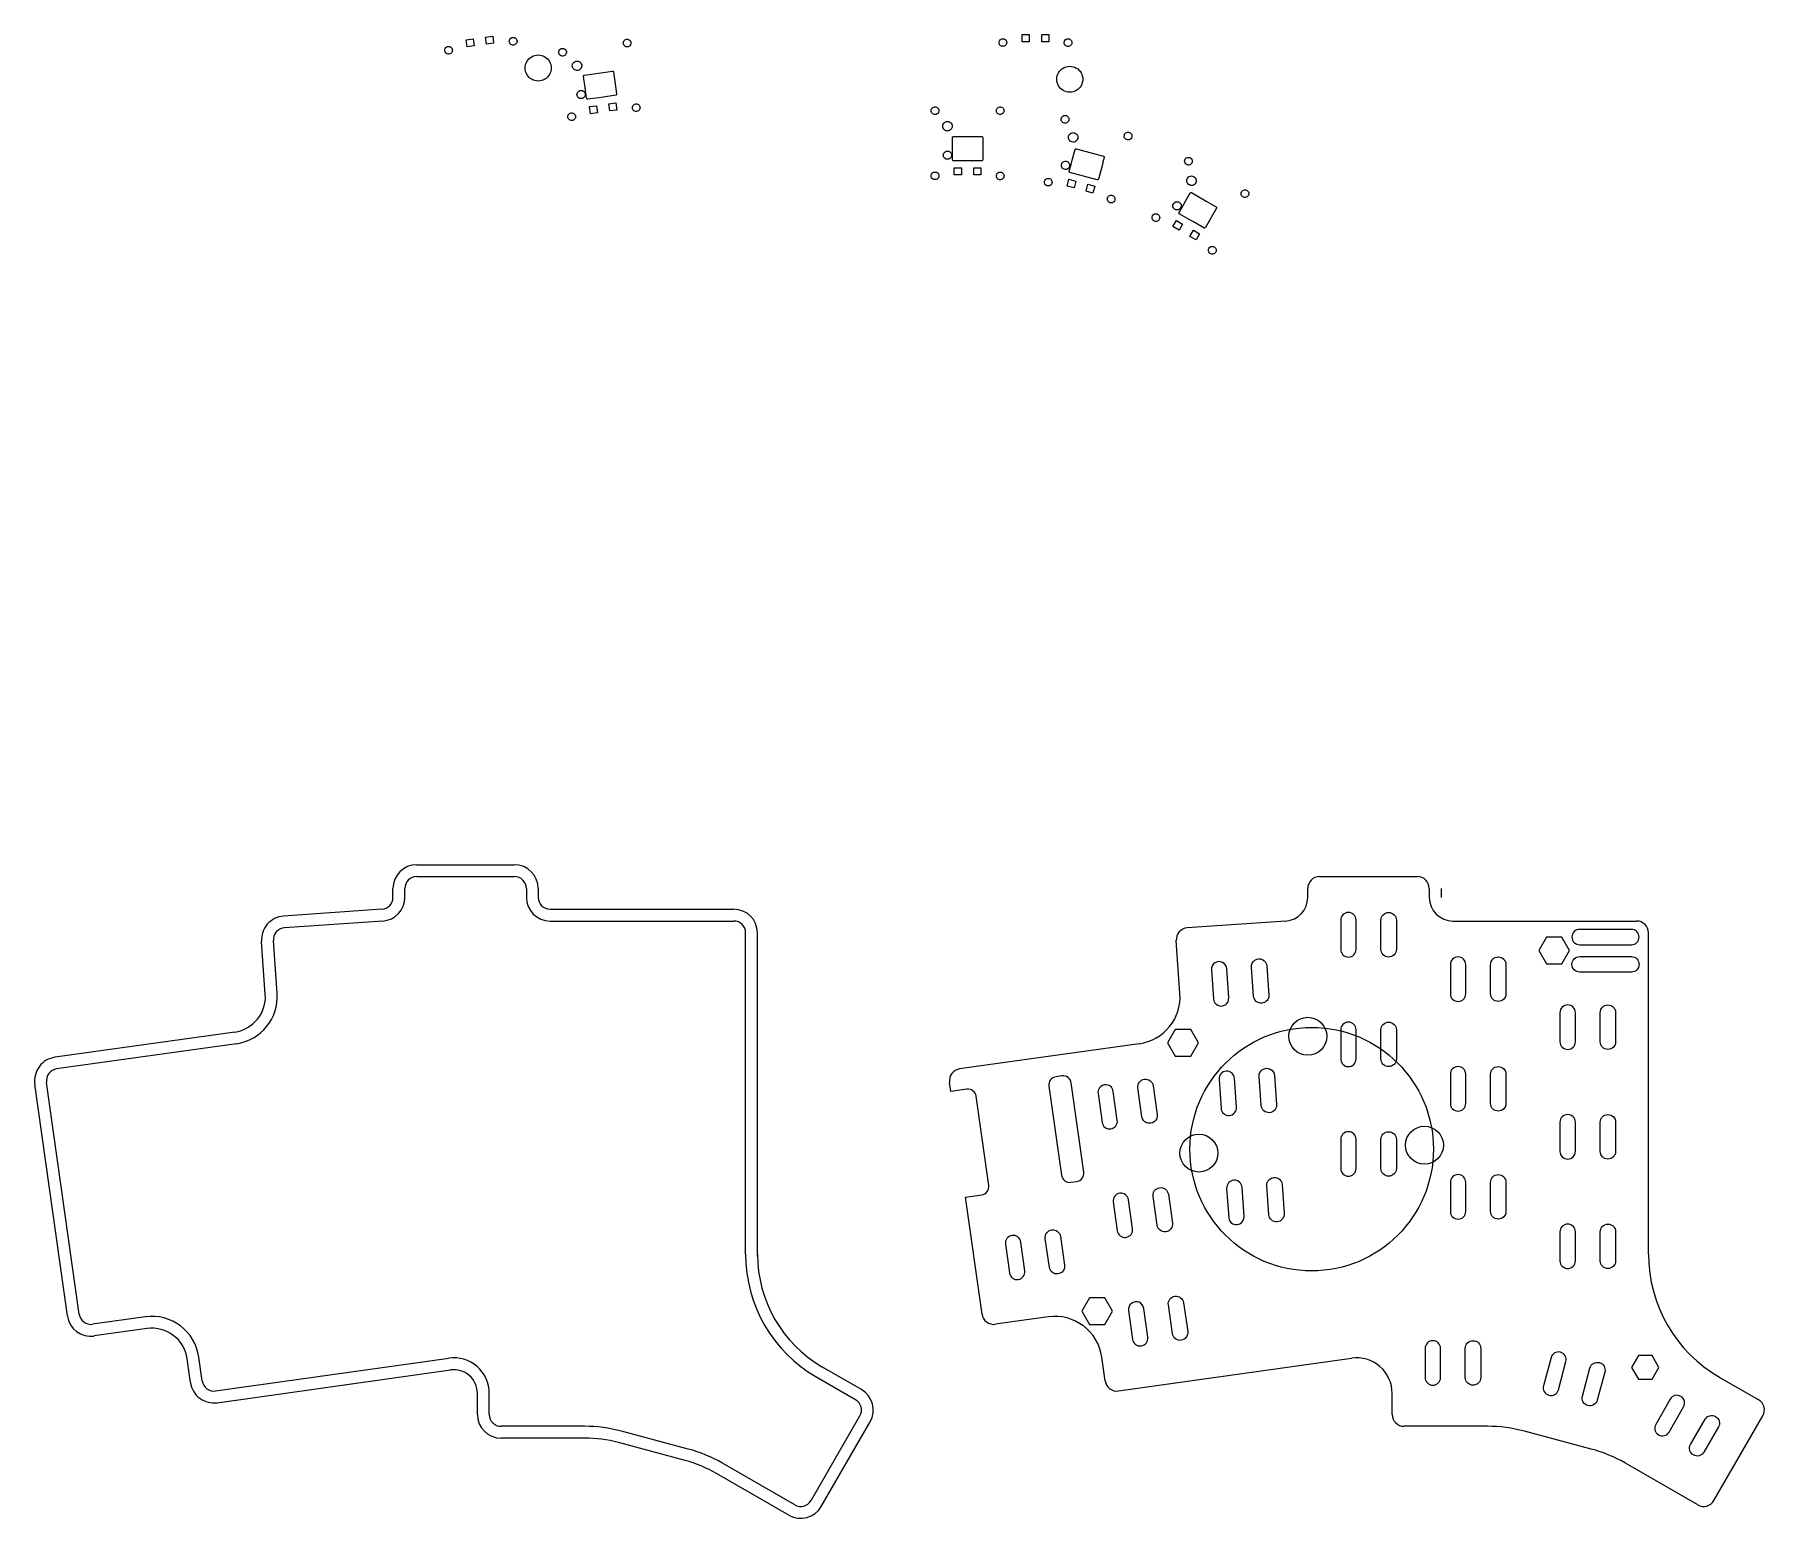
# Model space of a CAD drawing. Header units: inches. Extents: x 8 to 357, y -3 to 972.
# Drawn here: x 10.7 to 302.6, y -2.8 to 247.6 of the extents above; entities that cross this region are included whole.
import ezdxf

# ---------------------------------------------------------------- set-up
doc = ezdxf.new("R2010")
doc.units = ezdxf.units.IN
doc.header["$MEASUREMENT"] = 0
doc.layers.get('0').update_dxf_attribs({"color": 1})
for name, color, linetype in [('BLACK', 7, 'Continuous'), ('OUTLINE_CASE', 5, 'Continuous'), ('OUTLINE_CURVED', 6, 'Continuous')]:
    doc.layers.add(name, color=color, linetype=linetype)

# ---------------------------------------------------------------- blocks, each defined once
blk = doc.blocks.new('switch')
for points in [[(79.21, 28.25), (79.21, 23.34, 1), (81.81, 23.34), (81.81, 28.25, 1)], [(88.6, 28.25), (88.6, 23.34, -1), (86, 23.34), (86, 28.25, -1)]]:
    blk.add_lwpolyline(points, format="xyb", close=True)

msp = doc.modelspace()

# ---------------------------------------------------------------- linework, layer by layer
at = {"layer": 'BLACK', "linetype": 'Continuous'}
for p, q in [((79.94, 245.11), (80, 245.25)), ((80, 245.25), (80.09, 245.38)), ((80.09, 245.38), (80.21, 245.48)), ((80.21, 245.48), (80.35, 245.55)), ((80.35, 245.55), (80.5, 245.59)), ((80.5, 245.59), (80.65, 245.59)), ((80.65, 245.59), (80.8, 245.55)), ((80.8, 245.55), (80.94, 245.48)), ((80.94, 245.48), (81.06, 245.37)), ((81.06, 245.37), (81.15, 245.25)), ((81.15, 245.25), (81.2, 245.1)), ((83.55, 246.72), (84.74, 246.88)), ((83.72, 245.53), (83.55, 246.72)), ((84.91, 245.69), (83.72, 245.53)), ((84.74, 246.88), (84.91, 245.69)), ((86.82, 247.17), (88.01, 247.34)), ((86.98, 245.99), (86.82, 247.17)), ((88.17, 246.15), (86.98, 245.99)), ((88.01, 247.34), (88.17, 246.15)), ((90.82, 246.47), (90.84, 246.62)), ((90.83, 246.31), (90.82, 246.47)), ((90.89, 246.17), (90.83, 246.31)), ((90.84, 246.62), (90.89, 246.77)), ((90.89, 246.77), (90.98, 246.9)), ((90.97, 246.04), (90.89, 246.17)), ((91.09, 245.93), (90.97, 246.04)), ((90.98, 246.9), (91.1, 247)), ((91.23, 245.86), (91.09, 245.93)), ((91.1, 247), (91.24, 247.07)), ((91.38, 245.82), (91.23, 245.86)), ((91.24, 247.07), (91.39, 247.11)), ((91.53, 245.82), (91.38, 245.82)), ((91.39, 247.11), (91.55, 247.11)), ((91.69, 245.85), (91.53, 245.82)), ((91.55, 247.11), (91.7, 247.07)), ((91.83, 245.92), (91.69, 245.85)), ((91.7, 247.07), (91.84, 247)), ((91.94, 246.02), (91.83, 245.92)), ((91.84, 247), (91.95, 246.89)), ((92.04, 246.15), (91.94, 246.02)), ((91.95, 246.89), (92.04, 246.76)), ((92.04, 246.76), (92.1, 246.62)), ((92.09, 246.29), (92.04, 246.15)), ((92.12, 246.45), (92.09, 246.29)), ((92.1, 246.62), (92.12, 246.46)), ((92.12, 246.46), (92.12, 246.45)), ((99.44, 245.14), (99.58, 245.21)), ((99.58, 245.21), (99.73, 245.25)), ((99.73, 245.25), (99.89, 245.25)), ((99.89, 245.25), (100.04, 245.21)), ((100.04, 245.21), (100.18, 245.14)), ((110.05, 246.16), (110.07, 246.31)), ((110.06, 246), (110.05, 246.16)), ((110.12, 245.85), (110.06, 246)), ((110.07, 246.31), (110.12, 246.46)), ((110.12, 246.46), (110.21, 246.58)), ((110.21, 245.72), (110.12, 245.85)), ((110.21, 246.58), (110.33, 246.69)), ((110.32, 245.62), (110.21, 245.72)), ((110.46, 245.54), (110.32, 245.62)), ((110.33, 246.69), (110.47, 246.76)), ((110.61, 245.5), (110.46, 245.54)), ((110.47, 246.76), (110.62, 246.79)), ((110.77, 245.5), (110.61, 245.5)), ((110.62, 246.79), (110.78, 246.79)), ((110.92, 245.54), (110.77, 245.5)), ((110.78, 246.79), (110.93, 246.76)), ((111.06, 245.61), (110.92, 245.54)), ((110.93, 246.76), (111.07, 246.68)), ((111.18, 245.71), (111.06, 245.61)), ((111.07, 246.68), (111.19, 246.58)), ((111.27, 245.84), (111.18, 245.71)), ((111.19, 246.58), (111.27, 246.45)), ((111.27, 246.45), (111.33, 246.3)), ((111.33, 245.98), (111.27, 245.84)), ((111.33, 246.3), (111.35, 246.15)), ((111.35, 246.14), (111.33, 245.98)), ((111.35, 246.15), (111.35, 246.14)), ((173.46, 246.25), (173.48, 246.4)), ((173.47, 246.09), (173.46, 246.25)), ((173.53, 245.95), (173.47, 246.09)), ((173.48, 246.4), (173.53, 246.55)), ((173.53, 246.55), (173.62, 246.68)), ((173.61, 245.82), (173.53, 245.95)), ((173.73, 245.71), (173.61, 245.82)), ((173.62, 246.68), (173.74, 246.78)), ((173.87, 245.64), (173.73, 245.71)), ((173.74, 246.78), (173.88, 246.85)), ((174.02, 245.6), (173.87, 245.64)), ((173.88, 246.85), (174.03, 246.89)), ((174.17, 245.6), (174.02, 245.6)), ((174.03, 246.89), (174.19, 246.89)), ((174.33, 245.63), (174.17, 245.6)), ((174.19, 246.89), (174.34, 246.85)), ((174.47, 245.7), (174.33, 245.63)), ((174.34, 246.85), (174.48, 246.78)), ((174.59, 245.8), (174.47, 245.7)), ((174.48, 246.78), (174.59, 246.67)), ((174.59, 246.67), (174.68, 246.54)), ((174.68, 245.93), (174.59, 245.8)), ((174.68, 246.54), (174.74, 246.4)), ((174.73, 246.07), (174.68, 245.93)), ((174.76, 246.23), (174.73, 246.07)), ((174.74, 246.4), (174.76, 246.24)), ((174.76, 246.24), (174.76, 246.23)), ((177.36, 246.38), (177.36, 247.58)), ((177.36, 247.58), (178.56, 247.58)), ((178.56, 246.38), (177.36, 246.38)), ((178.56, 247.58), (178.56, 246.38)), ((180.66, 246.38), (180.66, 247.58)), ((180.66, 247.58), (181.86, 247.58)), ((181.86, 246.38), (180.66, 246.38)), ((181.86, 247.58), (181.86, 246.38)), ((184.46, 246.24), (184.48, 246.39)), ((184.47, 246.08), (184.46, 246.24)), ((184.53, 245.94), (184.47, 246.08)), ((184.48, 246.39), (184.53, 246.54)), ((184.53, 246.54), (184.62, 246.67)), ((184.61, 245.81), (184.53, 245.94)), ((184.73, 245.7), (184.61, 245.81)), ((184.62, 246.67), (184.74, 246.77)), ((184.87, 245.63), (184.73, 245.7)), ((184.74, 246.77), (184.88, 246.84)), ((185.02, 245.59), (184.87, 245.63)), ((184.88, 246.84), (185.03, 246.88)), ((185.17, 245.58), (185.02, 245.59)), ((185.03, 246.88), (185.19, 246.88)), ((185.33, 245.62), (185.17, 245.58)), ((185.19, 246.88), (185.34, 246.84)), ((185.47, 245.69), (185.33, 245.62)), ((185.34, 246.84), (185.48, 246.76)), ((185.59, 245.79), (185.47, 245.69)), ((185.48, 246.76), (185.59, 246.66)), ((185.59, 246.66), (185.68, 246.53)), ((185.68, 245.92), (185.59, 245.79)), ((185.68, 246.53), (185.74, 246.39)), ((185.73, 246.06), (185.68, 245.92)), ((185.76, 246.22), (185.73, 246.06)), ((185.74, 246.39), (185.76, 246.23)), ((185.76, 246.23), (185.76, 246.22)), ((79.92, 244.95), (79.94, 245.11)), ((79.94, 244.8), (79.92, 244.95)), ((79.99, 244.65), (79.94, 244.8)), ((80.08, 244.52), (79.99, 244.65)), ((80.2, 244.41), (80.08, 244.52)), ((80.33, 244.34), (80.2, 244.41)), ((80.48, 244.3), (80.33, 244.34)), ((80.64, 244.3), (80.48, 244.3)), ((80.79, 244.33), (80.64, 244.3)), ((80.93, 244.4), (80.79, 244.33)), ((81.05, 244.5), (80.93, 244.4)), ((81.14, 244.63), (81.05, 244.5)), ((81.2, 244.78), (81.14, 244.63)), ((81.2, 245.1), (81.22, 244.94)), ((81.22, 244.93), (81.2, 244.78)), ((81.22, 244.94), (81.22, 244.93)), ((93.51, 242.22), (93.56, 242.51)), ((93.56, 242.51), (93.66, 242.78)), ((93.66, 242.78), (93.78, 243.04)), ((93.78, 243.04), (93.94, 243.28)), ((93.94, 243.28), (94.13, 243.49)), ((94.13, 243.49), (94.35, 243.68)), ((94.35, 243.68), (94.59, 243.84)), ((94.59, 243.84), (94.85, 243.97)), ((94.85, 243.97), (95.12, 244.06)), ((95.12, 244.06), (95.4, 244.12)), ((95.4, 244.12), (95.69, 244.14)), ((95.69, 244.14), (95.97, 244.12)), ((95.97, 244.12), (96.26, 244.06)), ((96.26, 244.06), (96.53, 243.97)), ((96.53, 243.97), (96.79, 243.84)), ((96.79, 243.84), (97.03, 243.68)), ((97.03, 243.68), (97.24, 243.49)), ((97.24, 243.49), (97.43, 243.28)), ((97.43, 243.28), (97.59, 243.04)), ((97.59, 243.04), (97.72, 242.78)), ((97.72, 242.78), (97.81, 242.51)), ((97.81, 242.51), (97.87, 242.22)), ((99.16, 244.61), (99.18, 244.77)), ((99.17, 244.46), (99.16, 244.61)), ((99.23, 244.31), (99.17, 244.46)), ((99.18, 244.77), (99.23, 244.91)), ((99.23, 244.91), (99.32, 245.04)), ((99.31, 244.18), (99.23, 244.31)), ((99.43, 244.08), (99.31, 244.18)), ((99.32, 245.04), (99.44, 245.14)), ((99.57, 244), (99.43, 244.08)), ((99.72, 243.96), (99.57, 244)), ((99.87, 243.96), (99.72, 243.96)), ((100.03, 243.99), (99.87, 243.96)), ((100.17, 244.06), (100.03, 243.99)), ((100.28, 244.17), (100.17, 244.06)), ((100.18, 245.14), (100.29, 245.04)), ((100.38, 244.29), (100.28, 244.17)), ((100.29, 245.04), (100.38, 244.91)), ((100.38, 244.91), (100.44, 244.76)), ((100.43, 244.44), (100.38, 244.29)), ((100.46, 244.59), (100.43, 244.44)), ((100.44, 244.76), (100.46, 244.61)), ((100.46, 244.61), (100.46, 244.59)), ((101.45, 242.33), (101.47, 242.51)), ((101.46, 242.16), (101.45, 242.33)), ((101.47, 242.51), (101.53, 242.68)), ((101.53, 242.68), (101.63, 242.83)), ((101.63, 242.83), (101.75, 242.95)), ((101.75, 242.95), (101.91, 243.05)), ((101.91, 243.05), (102.08, 243.1)), ((102.08, 243.1), (102.25, 243.12)), ((102.25, 243.12), (102.43, 243.1)), ((102.43, 243.1), (102.6, 243.04)), ((102.6, 243.04), (102.75, 242.95)), ((102.75, 242.95), (102.87, 242.82)), ((102.87, 242.82), (102.97, 242.67)), ((102.97, 242.67), (103.03, 242.5)), ((103.05, 242.3), (103.02, 242.12)), ((103.03, 242.5), (103.05, 242.32)), ((103.05, 242.32), (103.05, 242.3)), ((93.49, 241.94), (93.51, 242.22)), ((93.51, 241.65), (93.49, 241.94)), ((93.56, 241.37), (93.51, 241.65)), ((93.66, 241.1), (93.56, 241.37)), ((93.78, 240.84), (93.66, 241.1)), ((93.94, 240.6), (93.78, 240.84)), ((94.13, 240.38), (93.94, 240.6)), ((94.35, 240.19), (94.13, 240.38)), ((94.59, 240.03), (94.35, 240.19)), ((94.85, 239.91), (94.59, 240.03)), ((95.12, 239.81), (94.85, 239.91)), ((95.4, 239.76), (95.12, 239.81)), ((95.69, 239.74), (95.4, 239.76)), ((95.97, 239.76), (95.69, 239.74)), ((96.26, 239.81), (95.97, 239.76)), ((96.53, 239.91), (96.26, 239.81)), ((96.79, 240.03), (96.53, 239.91)), ((97.03, 240.19), (96.79, 240.03)), ((97.24, 240.38), (97.03, 240.19)), ((97.43, 240.6), (97.24, 240.38)), ((97.59, 240.84), (97.43, 240.6)), ((97.72, 241.1), (97.59, 240.84)), ((97.81, 241.37), (97.72, 241.1)), ((97.87, 241.65), (97.81, 241.37)), ((97.87, 242.22), (97.89, 241.94)), ((97.89, 241.94), (97.87, 241.65)), ((101.52, 241.99), (101.46, 242.16)), ((101.61, 241.84), (101.52, 241.99)), ((101.74, 241.71), (101.61, 241.84)), ((101.89, 241.61), (101.74, 241.71)), ((102.05, 241.55), (101.89, 241.61)), ((102.23, 241.52), (102.05, 241.55)), ((102.41, 241.54), (102.23, 241.52)), ((102.58, 241.59), (102.41, 241.54)), ((102.73, 241.69), (102.58, 241.59)), ((102.86, 241.81), (102.73, 241.69)), ((102.96, 241.96), (102.86, 241.81)), ((103.02, 242.12), (102.96, 241.96)), ((103.35, 240.57), (103.36, 240.63)), ((103.47, 239.73), (103.35, 240.57)), ((103.36, 240.63), (103.38, 240.68)), ((103.38, 240.68), (103.41, 240.71)), ((103.41, 240.71), (103.42, 240.72)), ((103.42, 240.72), (103.48, 240.74)), ((103.57, 239.04), (103.47, 239.73)), ((103.47, 239.73), (103.47, 239.73)), ((103.48, 240.74), (108.23, 241.41)), ((108.23, 241.41), (108.29, 241.41)), ((108.29, 241.41), (108.34, 241.38)), ((108.34, 241.38), (108.38, 241.34)), ((108.38, 241.34), (108.4, 241.28)), ((108.4, 241.28), (108.4, 241.27)), ((108.4, 241.27), (108.4, 241.27)), ((108.4, 241.27), (108.58, 240.03)), ((108.58, 240.03), (108.8, 238.47)), ((183.19, 240.04), (183.21, 240.32)), ((183.21, 239.75), (183.19, 240.04)), ((183.21, 240.32), (183.26, 240.61)), ((183.26, 239.47), (183.21, 239.75)), ((183.26, 240.61), (183.36, 240.88)), ((183.36, 239.2), (183.26, 239.47)), ((183.36, 240.88), (183.48, 241.14)), ((183.48, 241.14), (183.64, 241.38)), ((183.64, 241.38), (183.83, 241.59)), ((183.83, 241.59), (184.05, 241.78)), ((184.05, 241.78), (184.29, 241.94)), ((184.29, 241.94), (184.55, 242.07)), ((184.55, 242.07), (184.82, 242.16)), ((184.82, 242.16), (185.1, 242.22)), ((185.1, 242.22), (185.39, 242.24)), ((185.39, 242.24), (185.68, 242.22)), ((185.68, 242.22), (185.96, 242.16)), ((185.96, 242.16), (186.23, 242.07)), ((186.23, 242.07), (186.49, 241.94)), ((186.49, 241.94), (186.73, 241.78)), ((186.73, 241.78), (186.94, 241.59)), ((186.94, 241.59), (187.13, 241.38)), ((187.13, 241.38), (187.29, 241.14)), ((187.29, 241.14), (187.42, 240.88)), ((187.42, 240.88), (187.51, 240.61)), ((187.51, 239.47), (187.42, 239.2)), ((187.51, 240.61), (187.57, 240.32)), ((187.57, 239.75), (187.51, 239.47)), ((187.57, 240.32), (187.59, 240.04)), ((187.59, 240.04), (187.57, 239.75)), ((102.23, 237.48), (102.25, 237.64)), ((102.25, 237.31), (102.23, 237.48)), ((102.25, 237.64), (102.31, 237.8)), ((102.31, 237.15), (102.25, 237.31)), ((102.31, 237.8), (102.41, 237.94)), ((102.4, 237.01), (102.31, 237.15)), ((102.52, 236.9), (102.4, 237.01)), ((102.41, 237.94), (102.54, 238.05)), ((102.67, 236.82), (102.52, 236.9)), ((102.54, 238.05), (102.69, 238.13)), ((102.83, 236.78), (102.67, 236.82)), ((102.69, 238.13), (102.85, 238.17)), ((103, 236.77), (102.83, 236.78)), ((102.85, 238.17), (103.02, 238.17)), ((103.17, 236.81), (103, 236.77)), ((103.02, 238.17), (103.18, 238.12)), ((103.32, 236.89), (103.17, 236.81)), ((103.18, 238.12), (103.33, 238.05)), ((103.44, 237), (103.32, 236.89)), ((103.33, 238.05), (103.45, 237.93)), ((103.54, 237.13), (103.44, 237)), ((103.45, 237.93), (103.55, 237.8)), ((103.61, 237.29), (103.54, 237.13)), ((103.55, 237.8), (103.61, 237.64)), ((103.87, 236.89), (103.57, 239.04)), ((103.61, 237.64), (103.63, 237.47)), ((103.63, 237.46), (103.61, 237.29)), ((103.63, 237.47), (103.63, 237.46)), ((103.88, 236.8), (103.87, 236.89)), ((103.9, 236.74), (103.88, 236.8)), ((103.94, 236.7), (103.9, 236.74)), ((103.99, 236.67), (103.94, 236.7)), ((104.05, 236.67), (103.99, 236.67)), ((105.93, 236.93), (104.05, 236.67)), ((106.69, 237.04), (105.93, 236.93)), ((105.93, 236.93), (105.93, 236.93)), ((108.81, 237.34), (106.69, 237.04)), ((108.8, 238.47), (108.93, 237.51)), ((108.86, 237.36), (108.81, 237.34)), ((108.9, 237.4), (108.86, 237.36)), ((108.93, 237.45), (108.9, 237.4)), ((108.9, 237.4), (108.9, 237.4)), ((108.93, 237.51), (108.93, 237.45)), ((183.48, 238.94), (183.36, 239.2)), ((183.64, 238.7), (183.48, 238.94)), ((183.83, 238.48), (183.64, 238.7)), ((184.05, 238.29), (183.83, 238.48)), ((184.29, 238.13), (184.05, 238.29)), ((184.55, 238.01), (184.29, 238.13)), ((184.82, 237.91), (184.55, 238.01)), ((185.1, 237.86), (184.82, 237.91)), ((185.39, 237.84), (185.1, 237.86)), ((185.68, 237.86), (185.39, 237.84)), ((185.96, 237.91), (185.68, 237.86)), ((186.23, 238.01), (185.96, 237.91)), ((186.49, 238.13), (186.23, 238.01)), ((186.73, 238.29), (186.49, 238.13)), ((186.94, 238.48), (186.73, 238.29)), ((187.13, 238.7), (186.94, 238.48)), ((187.29, 238.94), (187.13, 238.7)), ((187.42, 239.2), (187.29, 238.94)), ((100.69, 233.73), (100.71, 233.89)), ((100.7, 233.58), (100.69, 233.73)), ((100.76, 233.43), (100.7, 233.58)), ((100.71, 233.89), (100.76, 234.03)), ((100.76, 234.03), (100.85, 234.16)), ((100.85, 234.16), (100.97, 234.26)), ((100.97, 234.26), (101.11, 234.33)), ((101.11, 234.33), (101.26, 234.37)), ((101.26, 234.37), (101.42, 234.37)), ((101.42, 234.37), (101.57, 234.33)), ((101.57, 234.33), (101.71, 234.26)), ((101.71, 234.26), (101.82, 234.15)), ((101.82, 234.15), (101.91, 234.03)), ((101.96, 233.56), (101.9, 233.41)), ((101.91, 234.03), (101.97, 233.88)), ((101.99, 233.71), (101.96, 233.56)), ((101.97, 233.88), (101.99, 233.72)), ((101.99, 233.72), (101.99, 233.71)), ((104.35, 235.42), (105.54, 235.58)), ((104.52, 234.23), (104.35, 235.42)), ((105.71, 234.39), (104.52, 234.23)), ((105.54, 235.58), (105.71, 234.39)), ((107.62, 235.87), (108.81, 236.04)), ((107.78, 234.69), (107.62, 235.87)), ((108.97, 234.85), (107.78, 234.69)), ((108.81, 236.04), (108.97, 234.85)), ((111.58, 235.25), (111.6, 235.41)), ((111.6, 235.1), (111.58, 235.25)), ((111.6, 235.41), (111.66, 235.55)), ((111.65, 234.95), (111.6, 235.1)), ((111.74, 234.82), (111.65, 234.95)), ((111.66, 235.55), (111.75, 235.68)), ((111.85, 234.71), (111.74, 234.82)), ((111.75, 235.68), (111.86, 235.78)), ((111.99, 234.64), (111.85, 234.71)), ((111.86, 235.78), (112, 235.85)), ((112.14, 234.6), (111.99, 234.64)), ((112, 235.85), (112.16, 235.89)), ((112.3, 234.6), (112.14, 234.6)), ((112.16, 235.89), (112.31, 235.89)), ((112.45, 234.63), (112.3, 234.6)), ((112.31, 235.89), (112.46, 235.85)), ((112.59, 234.7), (112.45, 234.63)), ((112.46, 235.85), (112.6, 235.78)), ((112.71, 234.8), (112.59, 234.7)), ((112.6, 235.78), (112.72, 235.67)), ((112.8, 234.93), (112.71, 234.8)), ((112.72, 235.67), (112.81, 235.54)), ((112.86, 235.08), (112.8, 234.93)), ((112.81, 235.54), (112.86, 235.4)), ((112.86, 235.4), (112.88, 235.24)), ((112.88, 235.23), (112.86, 235.08)), ((112.88, 235.24), (112.88, 235.23)), ((162, 234.74), (162.02, 234.89)), ((162.02, 234.58), (162, 234.74)), ((162.02, 234.89), (162.08, 235.04)), ((162.07, 234.44), (162.02, 234.58)), ((162.16, 234.31), (162.07, 234.44)), ((162.08, 235.04), (162.17, 235.17)), ((162.28, 234.2), (162.16, 234.31)), ((162.17, 235.17), (162.29, 235.27)), ((162.41, 234.13), (162.28, 234.2)), ((162.29, 235.27), (162.43, 235.34)), ((162.56, 234.09), (162.41, 234.13)), ((162.43, 235.34), (162.58, 235.38)), ((162.72, 234.08), (162.56, 234.09)), ((162.58, 235.38), (162.73, 235.38)), ((162.87, 234.12), (162.72, 234.08)), ((162.73, 235.38), (162.89, 235.34)), ((163.01, 234.19), (162.87, 234.12)), ((162.89, 235.34), (163.02, 235.26)), ((163.13, 234.29), (163.01, 234.19)), ((163.02, 235.26), (163.14, 235.16)), ((163.22, 234.42), (163.13, 234.29)), ((163.14, 235.16), (163.23, 235.03)), ((163.28, 234.56), (163.22, 234.42)), ((163.23, 235.03), (163.28, 234.89)), ((163.28, 234.89), (163.3, 234.73)), ((163.3, 234.72), (163.28, 234.56)), ((163.3, 234.73), (163.3, 234.72)), ((173, 234.75), (173.02, 234.9)), ((173.02, 234.59), (173, 234.75)), ((173.02, 234.9), (173.08, 235.05)), ((173.07, 234.45), (173.02, 234.59)), ((173.16, 234.32), (173.07, 234.45)), ((173.08, 235.05), (173.17, 235.18)), ((173.28, 234.21), (173.16, 234.32)), ((173.17, 235.18), (173.29, 235.28)), ((173.41, 234.14), (173.28, 234.21)), ((173.29, 235.28), (173.43, 235.35)), ((173.56, 234.1), (173.41, 234.14)), ((173.43, 235.35), (173.58, 235.39)), ((173.72, 234.1), (173.56, 234.1)), ((173.58, 235.39), (173.73, 235.39)), ((173.87, 234.13), (173.72, 234.1)), ((173.73, 235.39), (173.89, 235.35)), ((174.01, 234.2), (173.87, 234.13)), ((173.89, 235.35), (174.02, 235.28)), ((174.13, 234.3), (174.01, 234.2)), ((174.02, 235.28), (174.14, 235.17)), ((174.22, 234.43), (174.13, 234.3)), ((174.14, 235.17), (174.23, 235.04)), ((174.28, 234.57), (174.22, 234.43)), ((174.23, 235.04), (174.28, 234.9)), ((174.28, 234.9), (174.3, 234.74)), ((174.3, 234.73), (174.28, 234.57)), ((174.3, 234.74), (174.3, 234.73)), ((183.97, 233.45), (184.02, 233.6)), ((184.02, 233.6), (184.11, 233.72)), ((184.11, 233.72), (184.23, 233.83)), ((184.23, 233.83), (184.37, 233.9)), ((184.37, 233.9), (184.52, 233.94)), ((184.52, 233.94), (184.68, 233.93)), ((184.68, 233.93), (184.83, 233.9)), ((184.83, 233.9), (184.97, 233.82)), ((184.97, 233.82), (185.08, 233.72)), ((185.08, 233.72), (185.17, 233.59)), ((185.17, 233.59), (185.23, 233.44)), ((100.84, 233.3), (100.76, 233.43)), ((100.96, 233.2), (100.84, 233.3)), ((101.1, 233.12), (100.96, 233.2)), ((101.25, 233.08), (101.1, 233.12)), ((101.4, 233.08), (101.25, 233.08)), ((101.56, 233.11), (101.4, 233.08)), ((101.69, 233.18), (101.56, 233.11)), ((101.81, 233.28), (101.69, 233.18)), ((101.9, 233.41), (101.81, 233.28)), ((163.95, 232.14), (163.97, 232.32)), ((163.97, 231.96), (163.95, 232.14)), ((163.97, 232.32), (164.04, 232.49)), ((164.03, 231.79), (163.97, 231.96)), ((164.12, 231.64), (164.03, 231.79)), ((164.04, 232.49), (164.13, 232.64)), ((164.24, 231.51), (164.12, 231.64)), ((164.13, 232.64), (164.26, 232.76)), ((164.39, 231.42), (164.24, 231.51)), ((164.26, 232.76), (164.41, 232.85)), ((164.56, 231.35), (164.39, 231.42)), ((164.41, 232.85), (164.58, 232.91)), ((164.74, 231.33), (164.56, 231.35)), ((164.58, 232.91), (164.76, 232.93)), ((164.91, 231.35), (164.74, 231.33)), ((164.76, 232.93), (164.93, 232.91)), ((165.08, 231.4), (164.91, 231.35)), ((164.93, 232.91), (165.1, 232.85)), ((165.24, 231.49), (165.08, 231.4)), ((165.1, 232.85), (165.25, 232.75)), ((165.36, 231.62), (165.24, 231.49)), ((165.25, 232.75), (165.38, 232.63)), ((165.46, 231.76), (165.36, 231.62)), ((165.38, 232.63), (165.47, 232.48)), ((165.53, 231.93), (165.46, 231.76)), ((165.47, 232.48), (165.53, 232.31)), ((165.53, 232.31), (165.55, 232.13)), ((165.55, 232.11), (165.53, 231.93)), ((165.55, 232.13), (165.55, 232.11)), ((183.95, 233.3), (183.97, 233.45)), ((183.96, 233.14), (183.95, 233.3)), ((184.02, 232.99), (183.96, 233.14)), ((184.1, 232.86), (184.02, 232.99)), ((184.22, 232.76), (184.1, 232.86)), ((184.36, 232.69), (184.22, 232.76)), ((184.51, 232.65), (184.36, 232.69)), ((184.66, 232.64), (184.51, 232.65)), ((184.82, 232.68), (184.66, 232.64)), ((184.96, 232.75), (184.82, 232.68)), ((185.08, 232.85), (184.96, 232.75)), ((185.17, 232.98), (185.08, 232.85)), ((185.22, 233.12), (185.17, 232.98)), ((185.25, 233.28), (185.22, 233.12)), ((185.23, 233.44), (185.25, 233.29)), ((185.24, 230.59), (185.33, 230.74)), ((185.25, 233.29), (185.25, 233.28)), ((185.33, 230.74), (185.46, 230.86)), ((185.46, 230.86), (185.61, 230.96)), ((185.61, 230.96), (185.78, 231.02)), ((185.78, 231.02), (185.96, 231.03)), ((185.96, 231.03), (186.13, 231.01)), ((186.13, 231.01), (186.3, 230.95)), ((186.3, 230.95), (186.45, 230.86)), ((186.45, 230.86), (186.58, 230.73)), ((186.58, 230.73), (186.67, 230.58)), ((194.58, 230.46), (194.6, 230.62)), ((194.6, 230.62), (194.65, 230.76)), ((194.65, 230.76), (194.74, 230.89)), ((194.74, 230.89), (194.86, 230.99)), ((194.86, 230.99), (195, 231.06)), ((195, 231.06), (195.15, 231.1)), ((195.15, 231.1), (195.31, 231.1)), ((195.31, 231.1), (195.46, 231.06)), ((195.46, 231.06), (195.6, 230.99)), ((195.6, 230.99), (195.71, 230.88)), ((195.71, 230.88), (195.8, 230.76)), ((195.8, 230.76), (195.86, 230.61)), ((195.86, 230.61), (195.88, 230.45)), ((164.14, 227.56), (164.23, 227.7)), ((164.23, 227.7), (164.36, 227.81)), ((164.36, 227.81), (164.51, 227.89)), ((164.51, 227.89), (164.67, 227.93)), ((164.67, 227.93), (164.84, 227.92)), ((164.84, 227.92), (165, 227.88)), ((165, 227.88), (165.15, 227.81)), ((165.15, 227.81), (165.28, 227.69)), ((165.28, 227.69), (165.37, 227.55)), ((165.6, 230.24), (165.61, 230.3)), ((165.6, 226.43), (165.6, 230.24)), ((165.61, 230.3), (165.65, 230.35)), ((165.65, 230.35), (165.69, 230.38)), ((165.69, 230.38), (165.75, 230.39)), ((165.75, 230.39), (170.55, 230.39)), ((170.55, 230.39), (170.61, 230.38)), ((170.61, 230.38), (170.66, 230.35)), ((170.66, 230.35), (170.69, 230.3)), ((170.69, 230.3), (170.7, 230.24)), ((170.7, 230.24), (170.7, 226.43)), ((185.15, 230.25), (185.17, 230.42)), ((185.17, 230.07), (185.15, 230.25)), ((185.17, 230.42), (185.24, 230.59)), ((185.23, 229.9), (185.17, 230.07)), ((185.32, 229.75), (185.23, 229.9)), ((185.44, 229.62), (185.32, 229.75)), ((185.59, 229.52), (185.44, 229.62)), ((185.76, 229.46), (185.59, 229.52)), ((185.94, 229.43), (185.76, 229.46)), ((185.87, 226.63), (186.28, 228.19)), ((186.11, 229.45), (185.94, 229.43)), ((186.28, 229.51), (186.11, 229.45)), ((186.44, 229.6), (186.28, 229.51)), ((186.28, 228.19), (186.31, 228.24)), ((186.31, 228.24), (186.35, 228.28)), ((186.35, 228.28), (186.41, 228.3)), ((186.41, 228.3), (186.41, 228.3)), ((186.41, 228.3), (186.47, 228.3)), ((186.57, 229.72), (186.44, 229.6)), ((186.47, 228.3), (191.1, 227.05)), ((186.66, 229.87), (186.57, 229.72)), ((186.73, 230.04), (186.66, 229.87)), ((186.67, 230.58), (186.73, 230.41)), ((186.73, 230.41), (186.75, 230.23)), ((186.75, 230.21), (186.73, 230.04)), ((186.75, 230.23), (186.75, 230.21)), ((194.59, 230.31), (194.58, 230.46)), ((194.65, 230.16), (194.59, 230.31)), ((194.73, 230.03), (194.65, 230.16)), ((194.85, 229.92), (194.73, 230.03)), ((194.99, 229.85), (194.85, 229.92)), ((195.14, 229.81), (194.99, 229.85)), ((195.29, 229.81), (195.14, 229.81)), ((195.45, 229.84), (195.29, 229.81)), ((195.58, 229.91), (195.45, 229.84)), ((195.7, 230.01), (195.58, 229.91)), ((195.79, 230.14), (195.7, 230.01)), ((195.85, 230.29), (195.79, 230.14)), ((195.87, 230.44), (195.85, 230.29)), ((195.88, 230.45), (195.87, 230.44)), ((164.05, 227.24), (164.07, 227.4)), ((164.07, 227.07), (164.05, 227.24)), ((164.07, 227.4), (164.14, 227.56)), ((164.13, 226.91), (164.07, 227.07)), ((164.22, 226.77), (164.13, 226.91)), ((164.35, 226.66), (164.22, 226.77)), ((164.49, 226.58), (164.35, 226.66)), ((164.66, 226.54), (164.49, 226.58)), ((164.83, 226.53), (164.66, 226.54)), ((164.99, 226.57), (164.83, 226.53)), ((165.14, 226.65), (164.99, 226.57)), ((165.27, 226.76), (165.14, 226.65)), ((165.37, 226.89), (165.27, 226.76)), ((165.37, 227.55), (165.43, 227.4)), ((165.43, 227.05), (165.37, 226.89)), ((165.43, 227.4), (165.45, 227.23)), ((165.45, 227.22), (165.43, 227.05)), ((165.45, 227.23), (165.45, 227.22)), ((165.61, 226.37), (165.6, 226.43)), ((165.65, 226.32), (165.61, 226.37)), ((165.69, 226.29), (165.65, 226.32)), ((165.75, 226.28), (165.69, 226.29)), ((170.55, 226.28), (165.75, 226.28)), ((165.9, 223.89), (165.9, 225.09)), ((165.9, 225.09), (167.1, 225.09)), ((167.1, 225.09), (167.1, 223.89)), ((169.2, 223.89), (169.2, 225.09)), ((169.2, 225.09), (170.4, 225.09)), ((170.4, 225.09), (170.4, 223.89)), ((170.61, 226.29), (170.55, 226.28)), ((170.66, 226.32), (170.61, 226.29)), ((170.69, 226.37), (170.66, 226.32)), ((170.7, 226.43), (170.69, 226.37)), ((183.98, 225.51), (184.01, 225.68)), ((184, 225.34), (183.98, 225.51)), ((184.06, 225.18), (184, 225.34)), ((184.01, 225.68), (184.07, 225.83)), ((184.15, 225.04), (184.06, 225.18)), ((184.07, 225.83), (184.16, 225.97)), ((184.28, 224.93), (184.15, 225.04)), ((184.16, 225.97), (184.29, 226.08)), ((184.43, 224.85), (184.28, 224.93)), ((184.29, 226.08), (184.44, 226.16)), ((184.59, 224.81), (184.43, 224.85)), ((184.44, 226.16), (184.6, 226.2)), ((184.76, 224.81), (184.59, 224.81)), ((184.6, 226.2), (184.77, 226.2)), ((184.92, 224.84), (184.76, 224.81)), ((184.77, 226.2), (184.93, 226.16)), ((185.07, 224.92), (184.92, 224.84)), ((184.93, 226.16), (185.08, 226.08)), ((185.2, 225.03), (185.07, 224.92)), ((185.08, 226.08), (185.21, 225.96)), ((185.3, 225.16), (185.2, 225.03)), ((185.21, 225.96), (185.3, 225.83)), ((185.3, 225.83), (185.36, 225.67)), ((185.3, 224.52), (185.61, 225.67)), ((185.36, 225.32), (185.3, 225.16)), ((185.36, 225.67), (185.38, 225.5)), ((185.38, 225.49), (185.36, 225.32)), ((185.38, 225.5), (185.38, 225.49)), ((185.61, 225.67), (185.87, 226.63)), ((190.89, 225.68), (190.22, 223.19)), ((190.99, 226.04), (190.89, 225.68)), ((191.21, 226.86), (190.99, 226.04)), ((190.99, 226.04), (190.99, 226.04)), ((191.1, 227.05), (191.1, 227.05)), ((191.1, 227.05), (191.16, 227.03)), ((191.16, 227.03), (191.16, 227.03)), ((191.16, 227.03), (191.2, 226.98)), ((191.2, 226.98), (191.21, 226.93)), ((191.21, 226.93), (191.21, 226.87)), ((191.21, 226.87), (191.21, 226.87)), ((191.21, 226.87), (191.21, 226.86)), ((191.21, 226.86), (191.21, 226.86)), ((204.77, 226.22), (204.79, 226.38)), ((204.79, 226.07), (204.77, 226.22)), ((204.79, 226.38), (204.85, 226.53)), ((204.84, 225.92), (204.79, 226.07)), ((204.93, 225.79), (204.84, 225.92)), ((204.85, 226.53), (204.94, 226.65)), ((205.04, 225.69), (204.93, 225.79)), ((204.94, 226.65), (205.06, 226.76)), ((205.18, 225.61), (205.04, 225.69)), ((205.06, 226.76), (205.19, 226.83)), ((205.33, 225.57), (205.18, 225.61)), ((205.19, 226.83), (205.35, 226.86)), ((205.49, 225.57), (205.33, 225.57)), ((205.35, 226.86), (205.5, 226.86)), ((205.64, 225.61), (205.49, 225.57)), ((205.5, 226.86), (205.65, 226.82)), ((205.78, 225.68), (205.64, 225.61)), ((205.65, 226.82), (205.79, 226.75)), ((205.9, 225.78), (205.78, 225.68)), ((205.79, 226.75), (205.91, 226.65)), ((205.99, 225.9), (205.9, 225.78)), ((205.91, 226.65), (206, 226.52)), ((206.05, 226.05), (205.99, 225.9)), ((206, 226.52), (206.05, 226.37)), ((206.05, 226.37), (206.07, 226.22)), ((206.07, 226.2), (206.05, 226.05)), ((206.07, 226.22), (206.07, 226.2)), ((162, 223.75), (162.02, 223.9)), ((162.02, 223.59), (162, 223.75)), ((162.02, 223.9), (162.08, 224.05)), ((162.07, 223.45), (162.02, 223.59)), ((162.16, 223.32), (162.07, 223.45)), ((162.08, 224.05), (162.17, 224.18)), ((162.28, 223.21), (162.16, 223.32)), ((162.17, 224.18), (162.29, 224.28)), ((162.41, 223.14), (162.28, 223.21)), ((162.29, 224.28), (162.43, 224.35)), ((162.56, 223.1), (162.41, 223.14)), ((162.43, 224.35), (162.58, 224.39)), ((162.72, 223.1), (162.56, 223.1)), ((162.58, 224.39), (162.73, 224.39)), ((162.87, 223.13), (162.72, 223.1)), ((162.73, 224.39), (162.89, 224.35)), ((163.01, 223.2), (162.87, 223.13)), ((162.89, 224.35), (163.02, 224.28)), ((163.13, 223.3), (163.01, 223.2)), ((163.02, 224.28), (163.14, 224.17)), ((163.22, 223.43), (163.13, 223.3)), ((163.14, 224.17), (163.23, 224.04)), ((163.28, 223.57), (163.22, 223.43)), ((163.23, 224.04), (163.28, 223.9)), ((163.28, 223.9), (163.3, 223.74)), ((163.3, 223.73), (163.28, 223.57)), ((163.3, 223.74), (163.3, 223.73)), ((167.1, 223.89), (165.9, 223.89)), ((170.4, 223.89), (169.2, 223.89)), ((173, 223.74), (173.02, 223.89)), ((173.02, 223.58), (173, 223.74)), ((173.02, 223.89), (173.08, 224.04)), ((173.07, 223.44), (173.02, 223.58)), ((173.16, 223.31), (173.07, 223.44)), ((173.08, 224.04), (173.17, 224.17)), ((173.28, 223.2), (173.16, 223.31)), ((173.17, 224.17), (173.29, 224.27)), ((173.41, 223.13), (173.28, 223.2)), ((173.29, 224.27), (173.43, 224.34)), ((173.56, 223.09), (173.41, 223.13)), ((173.43, 224.34), (173.58, 224.38)), ((173.72, 223.08), (173.56, 223.09)), ((173.58, 224.38), (173.73, 224.38)), ((173.87, 223.12), (173.72, 223.08)), ((173.73, 224.38), (173.89, 224.34)), ((174.01, 223.19), (173.87, 223.12)), ((173.89, 224.34), (174.02, 224.26)), ((174.13, 223.29), (174.01, 223.19)), ((174.02, 224.26), (174.14, 224.16)), ((174.22, 223.42), (174.13, 223.29)), ((174.14, 224.16), (174.23, 224.03)), ((174.28, 223.56), (174.22, 223.42)), ((174.23, 224.03), (174.28, 223.89)), ((174.28, 223.89), (174.3, 223.73)), ((174.3, 223.72), (174.28, 223.56)), ((174.3, 223.73), (174.3, 223.72)), ((181.1, 222.68), (181.12, 222.84)), ((181.12, 222.53), (181.1, 222.68)), ((181.12, 222.84), (181.18, 222.98)), ((181.17, 222.38), (181.12, 222.53)), ((181.26, 222.25), (181.17, 222.38)), ((181.18, 222.98), (181.27, 223.11)), ((181.38, 222.15), (181.26, 222.25)), ((181.27, 223.11), (181.39, 223.21)), ((181.51, 222.07), (181.38, 222.15)), ((181.39, 223.21), (181.53, 223.29)), ((181.66, 222.03), (181.51, 222.07)), ((181.53, 223.29), (181.68, 223.32)), ((181.82, 222.03), (181.66, 222.03)), ((181.68, 223.32), (181.83, 223.32)), ((181.97, 222.06), (181.82, 222.03)), ((181.83, 223.32), (181.99, 223.28)), ((182.11, 222.13), (181.97, 222.06)), ((181.99, 223.28), (182.12, 223.21)), ((182.23, 222.24), (182.11, 222.13)), ((182.12, 223.21), (182.24, 223.11)), ((182.32, 222.36), (182.23, 222.24)), ((182.24, 223.11), (182.33, 222.98)), ((182.38, 222.51), (182.32, 222.36)), ((182.33, 222.98), (182.38, 222.83)), ((182.38, 222.83), (182.4, 222.68)), ((182.4, 222.66), (182.38, 222.51)), ((182.4, 222.68), (182.4, 222.66)), ((184.95, 222.01), (185.26, 223.17)), ((186.11, 221.7), (184.95, 222.01)), ((185.26, 223.17), (186.42, 222.86)), ((185.29, 224.45), (185.3, 224.51)), ((185.31, 224.39), (185.29, 224.45)), ((185.3, 224.51), (185.3, 224.52)), ((185.3, 224.52), (185.3, 224.52)), ((185.3, 224.51), (185.3, 224.51)), ((185.35, 224.35), (185.31, 224.39)), ((185.31, 224.39), (185.31, 224.39)), ((185.4, 224.32), (185.35, 224.35)), ((190.04, 223.08), (185.4, 224.32)), ((185.4, 224.32), (185.4, 224.32)), ((186.42, 222.86), (186.11, 221.7)), ((188.14, 221.16), (188.45, 222.31)), ((188.45, 222.31), (189.61, 222)), ((189.61, 222), (189.3, 220.84)), ((190.1, 223.08), (190.04, 223.08)), ((190.15, 223.1), (190.1, 223.08)), ((190.1, 223.08), (190.1, 223.08)), ((190.2, 223.14), (190.15, 223.1)), ((190.22, 223.19), (190.2, 223.14)), ((205.14, 222.93), (205.16, 223.1)), ((205.16, 222.75), (205.14, 222.93)), ((205.16, 223.1), (205.22, 223.27)), ((205.21, 222.58), (205.16, 222.75)), ((205.31, 222.43), (205.21, 222.58)), ((205.22, 223.27), (205.32, 223.42)), ((205.43, 222.3), (205.31, 222.43)), ((205.32, 223.42), (205.45, 223.55)), ((205.58, 222.2), (205.43, 222.3)), ((205.45, 223.55), (205.6, 223.64)), ((205.75, 222.14), (205.58, 222.2)), ((205.6, 223.64), (205.77, 223.7)), ((205.92, 222.12), (205.75, 222.14)), ((205.77, 223.7), (205.95, 223.72)), ((206.1, 222.13), (205.92, 222.12)), ((205.95, 223.72), (206.12, 223.7)), ((206.27, 222.19), (206.1, 222.13)), ((206.12, 223.7), (206.29, 223.64)), ((206.42, 222.28), (206.27, 222.19)), ((206.29, 223.64), (206.44, 223.54)), ((206.55, 222.4), (206.42, 222.28)), ((206.44, 223.54), (206.57, 223.41)), ((206.65, 222.55), (206.55, 222.4)), ((206.57, 223.41), (206.66, 223.26)), ((206.71, 222.72), (206.65, 222.55)), ((206.66, 223.26), (206.72, 223.09)), ((206.74, 222.89), (206.71, 222.72)), ((206.72, 223.09), (206.74, 222.92)), ((206.74, 222.92), (206.74, 222.89)), ((189.3, 220.84), (188.14, 221.16)), ((191.72, 219.82), (191.75, 219.98)), ((191.74, 219.67), (191.72, 219.82)), ((191.8, 219.52), (191.74, 219.67)), ((191.75, 219.98), (191.8, 220.12)), ((191.8, 220.12), (191.89, 220.25)), ((191.88, 219.39), (191.8, 219.52)), ((192, 219.29), (191.88, 219.39)), ((191.89, 220.25), (192.01, 220.35)), ((192.14, 219.21), (192, 219.29)), ((192.01, 220.35), (192.15, 220.43)), ((192.29, 219.17), (192.14, 219.21)), ((192.15, 220.43), (192.3, 220.46)), ((192.44, 219.17), (192.29, 219.17)), ((192.3, 220.46), (192.46, 220.46)), ((192.6, 219.21), (192.44, 219.17)), ((192.46, 220.46), (192.61, 220.42)), ((192.73, 219.28), (192.6, 219.21)), ((192.61, 220.42), (192.75, 220.35)), ((192.85, 219.38), (192.73, 219.28)), ((192.75, 220.35), (192.86, 220.25)), ((192.94, 219.5), (192.85, 219.38)), ((192.86, 220.25), (192.95, 220.12)), ((193, 219.65), (192.94, 219.5)), ((192.95, 220.12), (193.01, 219.97)), ((193.02, 219.8), (193, 219.65)), ((193.01, 219.97), (193.02, 219.82)), ((193.02, 219.82), (193.02, 219.8)), ((202.81, 218.85), (202.87, 219)), ((202.87, 219), (202.97, 219.14)), ((202.97, 219.14), (203.1, 219.25)), ((203.1, 219.25), (203.25, 219.33)), ((203.25, 219.33), (203.41, 219.37)), ((203.41, 219.37), (203.58, 219.37)), ((203.58, 219.37), (203.74, 219.33)), ((203.74, 219.33), (203.89, 219.25)), ((203.83, 217.55), (205.73, 220.85)), ((203.89, 219.25), (204.01, 219.14)), ((204.01, 219.14), (204.11, 219)), ((204.11, 219), (204.17, 218.84)), ((205.73, 220.86), (205.77, 220.9)), ((205.73, 220.85), (205.73, 220.86)), ((205.73, 220.85), (205.73, 220.85)), ((205.77, 220.9), (205.82, 220.93)), ((205.82, 220.93), (205.88, 220.93)), ((205.88, 220.93), (205.94, 220.91)), ((205.94, 220.91), (208.12, 219.65)), ((208.12, 219.65), (208.4, 219.49)), ((208.4, 219.49), (210.09, 218.51)), ((214.3, 220.74), (214.32, 220.89)), ((214.32, 220.58), (214.3, 220.74)), ((214.32, 220.89), (214.38, 221.04)), ((214.37, 220.43), (214.32, 220.58)), ((214.46, 220.3), (214.37, 220.43)), ((214.38, 221.04), (214.47, 221.16)), ((214.58, 220.2), (214.46, 220.3)), ((214.47, 221.16), (214.59, 221.27)), ((214.71, 220.12), (214.58, 220.2)), ((214.59, 221.27), (214.73, 221.34)), ((214.87, 220.08), (214.71, 220.12)), ((214.73, 221.34), (214.88, 221.37)), ((215.02, 220.08), (214.87, 220.08)), ((214.88, 221.37), (215.03, 221.37)), ((215.17, 220.12), (215.02, 220.08)), ((215.03, 221.37), (215.19, 221.34)), ((215.31, 220.19), (215.17, 220.12)), ((215.19, 221.34), (215.32, 221.26)), ((215.43, 220.29), (215.31, 220.19)), ((215.32, 221.26), (215.44, 221.16)), ((215.52, 220.42), (215.43, 220.29)), ((215.44, 221.16), (215.53, 221.03)), ((215.58, 220.56), (215.52, 220.42)), ((215.53, 221.03), (215.58, 220.88)), ((215.58, 220.88), (215.6, 220.73)), ((215.6, 220.72), (215.58, 220.56)), ((215.6, 220.73), (215.6, 220.72)), ((199.28, 216.71), (199.3, 216.86)), ((199.29, 216.55), (199.28, 216.71)), ((199.35, 216.41), (199.29, 216.55)), ((199.3, 216.86), (199.35, 217.01)), ((199.35, 217.01), (199.44, 217.14)), ((199.44, 216.28), (199.35, 216.41)), ((199.44, 217.14), (199.56, 217.24)), ((199.55, 216.17), (199.44, 216.28)), ((199.69, 216.1), (199.55, 216.17)), ((199.56, 217.24), (199.7, 217.31)), ((199.84, 216.06), (199.69, 216.1)), ((199.7, 217.31), (199.85, 217.35)), ((199.99, 216.06), (199.84, 216.06)), ((199.85, 217.35), (200.01, 217.35)), ((200.15, 216.09), (199.99, 216.06)), ((200.01, 217.35), (200.16, 217.31)), ((200.29, 216.16), (200.15, 216.09)), ((200.16, 217.31), (200.3, 217.24)), ((200.41, 216.26), (200.29, 216.16)), ((200.3, 217.24), (200.41, 217.13)), ((200.41, 217.13), (200.5, 217)), ((200.5, 216.39), (200.41, 216.26)), ((200.5, 217), (200.56, 216.86)), ((200.55, 216.53), (200.5, 216.39)), ((200.58, 216.69), (200.55, 216.53)), ((200.56, 216.86), (200.58, 216.7)), ((200.58, 216.7), (200.58, 216.69)), ((202.79, 218.68), (202.81, 218.85)), ((202.81, 218.51), (202.79, 218.68)), ((202.8, 215.17), (203.4, 216.21)), ((202.87, 218.36), (202.81, 218.51)), ((202.96, 218.22), (202.87, 218.36)), ((203.08, 218.1), (202.96, 218.22)), ((203.23, 218.02), (203.08, 218.1)), ((203.39, 217.98), (203.23, 218.02)), ((203.56, 217.98), (203.39, 217.98)), ((203.4, 216.21), (204.44, 215.61)), ((203.73, 218.01), (203.56, 217.98)), ((203.88, 218.09), (203.73, 218.01)), ((203.81, 217.5), (203.83, 217.55)), ((203.81, 217.44), (203.81, 217.5)), ((203.84, 217.39), (203.81, 217.44)), ((203.88, 217.35), (203.84, 217.39)), ((204, 218.2), (203.88, 218.09)), ((206.05, 216.1), (203.88, 217.35)), ((204.1, 218.34), (204, 218.2)), ((204.17, 218.49), (204.1, 218.34)), ((204.17, 218.84), (204.19, 218.67)), ((204.19, 218.66), (204.17, 218.49)), ((204.19, 218.67), (204.19, 218.66)), ((206.27, 215.97), (206.05, 216.1)), ((210.15, 218.31), (208.27, 215.05)), ((210.09, 218.51), (210.14, 218.47)), ((210.14, 218.47), (210.15, 218.45)), ((210.15, 218.45), (210.16, 218.42)), ((210.16, 218.34), (210.15, 218.31)), ((210.16, 218.42), (210.17, 218.36)), ((210.17, 218.36), (210.16, 218.34)), ((203.84, 214.57), (202.8, 215.17)), ((204.44, 215.61), (203.84, 214.57)), ((205.66, 213.52), (206.26, 214.56)), ((206.7, 212.92), (205.66, 213.52)), ((206.26, 214.56), (207.3, 213.96)), ((208.04, 214.95), (206.27, 215.97)), ((207.3, 213.96), (206.7, 212.92)), ((208.09, 214.93), (208.04, 214.95)), ((208.15, 214.94), (208.09, 214.93)), ((208.2, 214.96), (208.15, 214.94)), ((208.24, 215), (208.2, 214.96)), ((208.27, 215.05), (208.24, 215)), ((208.8, 211.2), (208.82, 211.35)), ((208.81, 211.04), (208.8, 211.2)), ((208.87, 210.9), (208.81, 211.04)), ((208.82, 211.35), (208.87, 211.5)), ((208.87, 211.5), (208.96, 211.63)), ((208.96, 210.77), (208.87, 210.9)), ((208.96, 211.63), (209.08, 211.73)), ((209.07, 210.66), (208.96, 210.77)), ((209.21, 210.59), (209.07, 210.66)), ((209.08, 211.73), (209.22, 211.8)), ((209.36, 210.55), (209.21, 210.59)), ((209.22, 211.8), (209.37, 211.84)), ((209.52, 210.55), (209.36, 210.55)), ((209.37, 211.84), (209.53, 211.84)), ((209.67, 210.58), (209.52, 210.55)), ((209.53, 211.84), (209.68, 211.8)), ((209.81, 210.65), (209.67, 210.58)), ((209.68, 211.8), (209.82, 211.73)), ((209.93, 210.75), (209.81, 210.65)), ((209.82, 211.73), (209.93, 211.62)), ((209.93, 211.62), (210.02, 211.49)), ((210.02, 210.88), (209.93, 210.75)), ((210.02, 211.49), (210.08, 211.35)), ((210.08, 211.02), (210.02, 210.88)), ((210.08, 211.35), (210.1, 211.19)), ((210.1, 211.18), (210.08, 211.02)), ((210.1, 211.19), (210.1, 211.18))]:
    msp.add_line(p, q, dxfattribs=at)
at = {"layer": 'OUTLINE_CASE'}
for p, q in [((75.19, 107.48), (91.69, 107.48)), ((71.19, 101.97), (71.19, 103.48)), ((95.69, 103.48), (95.69, 101.98)), ((248.05, 103.48), (248.05, 101.98)), ((69.33, 99.98), (52.72, 98.82)), ((97.69, 99.98), (128.69, 99.98)), ((49.63, 85.61), (49.01, 94.55)), ((132.69, 41.45), (132.69, 95.98)), ((44.48, 79.25), (14.16, 74.99)), ((16.25, 31.36), (10.75, 70.47)), ((29.68, 29.21), (20.77, 27.95)), ((37.02, 20.09), (36.45, 24.1)), ((41.54, 16.69), (80.88, 22.22)), ((150.24, 18.92), (143.69, 22.7)), ((85.44, 14.71), (85.44, 18.26)), ((143.46, -0.83), (151.71, 13.45))]:
    msp.add_line(p, q, dxfattribs=at)
msp.add_lwpolyline([(137.99, -2.3), (125.8, 4.74, 0.065545), (120.49, 6.94), (109.22, 9.96, 0.065542), (103.52, 10.71), (89.44, 10.71)], format="xyb", dxfattribs=at)
for centre, radius, start, end in [((75.19, 103.48), 4, 90, 180), ((91.69, 103.48), 4, 0, 90), ((69.19, 101.97), 2, 274.0001, 0), ((97.69, 101.98), 2, 180, 270), ((128.69, 95.98), 4, 0, 90), ((53, 94.82), 4, 94.0001, 184.0001), ((43.65, 85.19), 6, 277.9998, 4.0001), ((14.71, 71.03), 4, 97.9998, 187.9998), ((154.69, 41.76), 22, 180, 240), ((20.21, 31.91), 4, 187.9998, 277.9988), ((30.51, 23.26), 6, 7.9995, 97.9988), ((81.44, 18.26), 4, 0, 97.9998), ((40.98, 20.65), 4, 187.9995, 277.9998), ((148.24, 15.45), 4, 330, 60), ((89.44, 14.71), 4, 180, 270), ((139.99, 1.17), 4, 240, 330)]:
    msp.add_arc(centre, radius, start, end, dxfattribs=at)
at = {"layer": 'OUTLINE_CURVED'}
for p, q in [((75.19, 105.48), (91.69, 105.48)), ((227.55, 105.48), (244.05, 105.48)), ((73.19, 101.97), (73.19, 103.48)), ((93.69, 103.48), (93.69, 101.98)), ((225.55, 101.97), (225.55, 103.48)), ((246.05, 103.48), (246.05, 101.98)), ((69.47, 97.98), (52.86, 96.82)), ((97.69, 97.98), (128.69, 97.98)), ((221.83, 97.98), (205.22, 96.82)), ((250.05, 97.98), (281.05, 97.98)), ((51.63, 85.75), (51, 94.69)), ((130.69, 41.76), (130.69, 95.98)), ((203.99, 85.75), (203.37, 94.69)), ((283.05, 41.76), (283.05, 95.98)), ((44.76, 77.27), (14.43, 73.01)), ((197.12, 77.27), (166.8, 73.01)), ((18.23, 31.64), (12.73, 70.75)), ((165.31, 69.22), (165.1, 70.75)), ((170.59, 31.64), (167.82, 51.39)), ((29.4, 31.19), (20.49, 29.93)), ((181.76, 31.19), (172.85, 29.93)), ((39, 20.37), (38.44, 24.38)), ((41.26, 18.67), (80.6, 24.2)), ((191.36, 20.37), (190.8, 24.38)), ((193.62, 18.67), (232.96, 24.2)), ((149.24, 17.19), (142.69, 20.97)), ((301.61, 17.19), (295.05, 20.97)), ((87.44, 14.71), (87.44, 18.26)), ((239.8, 14.71), (239.8, 18.26)), ((141.73, 0.17), (149.98, 14.45)), ((294.09, 0.17), (302.34, 14.45))]:
    msp.add_line(p, q, dxfattribs=at)
for points in [[(280.16, 96.58), (271.44, 96.58, 1), (271.44, 93.98), (280.16, 93.98, 1)], [(280.16, 89.37), (271.44, 89.37, -1), (271.44, 91.97), (280.16, 91.97, -1)], [(183.99, 55.08, 0.414214), (185.57, 53.89), (186.56, 54.03, 0.414214), (187.75, 55.61), (185.64, 70.66, 0.414214), (184.06, 71.85), (183.07, 71.71, 0.414214), (181.87, 70.13)]]:
    msp.add_lwpolyline(points, format="xyb", close=True, dxfattribs=at)
for points in [[(265.83, 95.23), (264.53, 92.98), (265.83, 90.73), (268.43, 90.73), (269.73, 92.98), (268.43, 95.23)], [(203.2, 79.65), (201.9, 77.4), (203.2, 75.15), (205.8, 75.15), (207.1, 77.4), (205.8, 79.65)], [(188.7, 34.4), (187.4, 32.15), (188.7, 29.9), (191.3, 29.9), (192.6, 32.15), (191.3, 34.4)], [(281.35, 24.65), (280.19, 22.65), (281.35, 20.65), (283.66, 20.65), (284.81, 22.65), (283.66, 24.65)]]:
    msp.add_lwpolyline(points, close=True, dxfattribs=at)
for points in [[(167.82, 51.39), (170.53, 51.77, 0.414214), (171.72, 53.35), (169.6, 68.41, 0.414214), (168.02, 69.6), (165.31, 69.22)], [(138.99, -0.57), (126.8, 6.48, 0.065545), (121.01, 8.87), (109.73, 11.89, 0.065542), (103.52, 12.71), (89.44, 12.71)], [(291.36, -0.57), (279.16, 6.48, 0.065545), (273.37, 8.87), (262.1, 11.89, 0.065542), (255.89, 12.71), (241.8, 12.71)]]:
    msp.add_lwpolyline(points, format="xyb", dxfattribs=at)
for centre, radius in [((226.21, 59.48), 20.55), ((225.56, 78.53), 3.2), ((207.18, 58.82), 3.2), ((245.24, 60.15), 3.2)]:
    msp.add_circle(centre, radius, dxfattribs=at)
for centre, radius, start, end in [((75.19, 103.48), 2, 90, 180), ((91.69, 103.48), 2, 0, 90), ((227.55, 103.48), 2, 90, 180), ((244.05, 103.48), 2, 0, 90), ((69.19, 101.97), 4, 274.0001, 0), ((97.69, 101.98), 4, 180, 270), ((221.55, 101.97), 4, 274.0001, 0), ((250.05, 101.98), 4, 180, 270), ((53, 94.82), 2, 94.0001, 184.0001), ((128.69, 95.98), 2, 0, 90), ((205.36, 94.82), 2, 94.0001, 184.0001), ((281.05, 95.98), 2, 0, 90), ((43.65, 85.19), 8, 277.9998, 4.0001), ((196.01, 85.19), 8, 277.9998, 4.0001), ((14.71, 71.03), 2, 97.9998, 187.9998), ((167.08, 71.03), 2, 97.9998, 187.9998), ((154.69, 41.76), 24, 180, 240), ((307.05, 41.76), 24, 180, 240), ((20.21, 31.91), 2, 187.9998, 277.9988), ((30.51, 23.26), 8, 7.9995, 97.9988), ((172.57, 31.91), 2, 187.9998, 277.9988), ((182.88, 23.26), 8, 7.9995, 97.9988), ((81.44, 18.26), 6, 0, 97.9998), ((233.8, 18.26), 6, 0, 97.9998), ((40.98, 20.65), 2, 187.9995, 277.9998), ((193.34, 20.65), 2, 187.9995, 277.9998), ((89.44, 14.71), 2, 180, 270), ((148.24, 15.45), 2, 330, 60), ((241.8, 14.71), 2, 180, 270), ((300.61, 15.45), 2, 330, 60), ((139.99, 1.17), 2, 240, 330), ((292.36, 1.17), 2, 240, 330)]:
    msp.add_arc(centre, radius, start, end, dxfattribs=at)

# ---------------------------------------------------------------- block references
for p in [(151.9, 69.87), (170.4, 62.37), (188.9, 54.27), (151.9, 51.37), (170.4, 43.87), (188.9, 35.77), (151.9, 32.88), (170.4, 25.63), (188.9, 17.29), (166.14, -2.39)]:
    msp.add_blockref('switch', p)
for p, rotation in [((132.24, 56.03), 4.000064641173945), ((133.53, 37.56), 4.000064641173945), ((115.65, 29.87), 7.999818043628953), ((118.22, 11.57), 7.999818043628953), ((134.82, 19.14), 4.000064641173945), ((100.03, 4.45), 7.999818043628953), ((120.8, -6.75), 7.999818043628953), ((182.78, 17.51), 345.000338842909), ((204, 32.43), 329.9999667294477)]:
    msp.add_blockref('switch', p, dxfattribs=dict(rotation=rotation))

doc.saveas('drawing.dxf')
